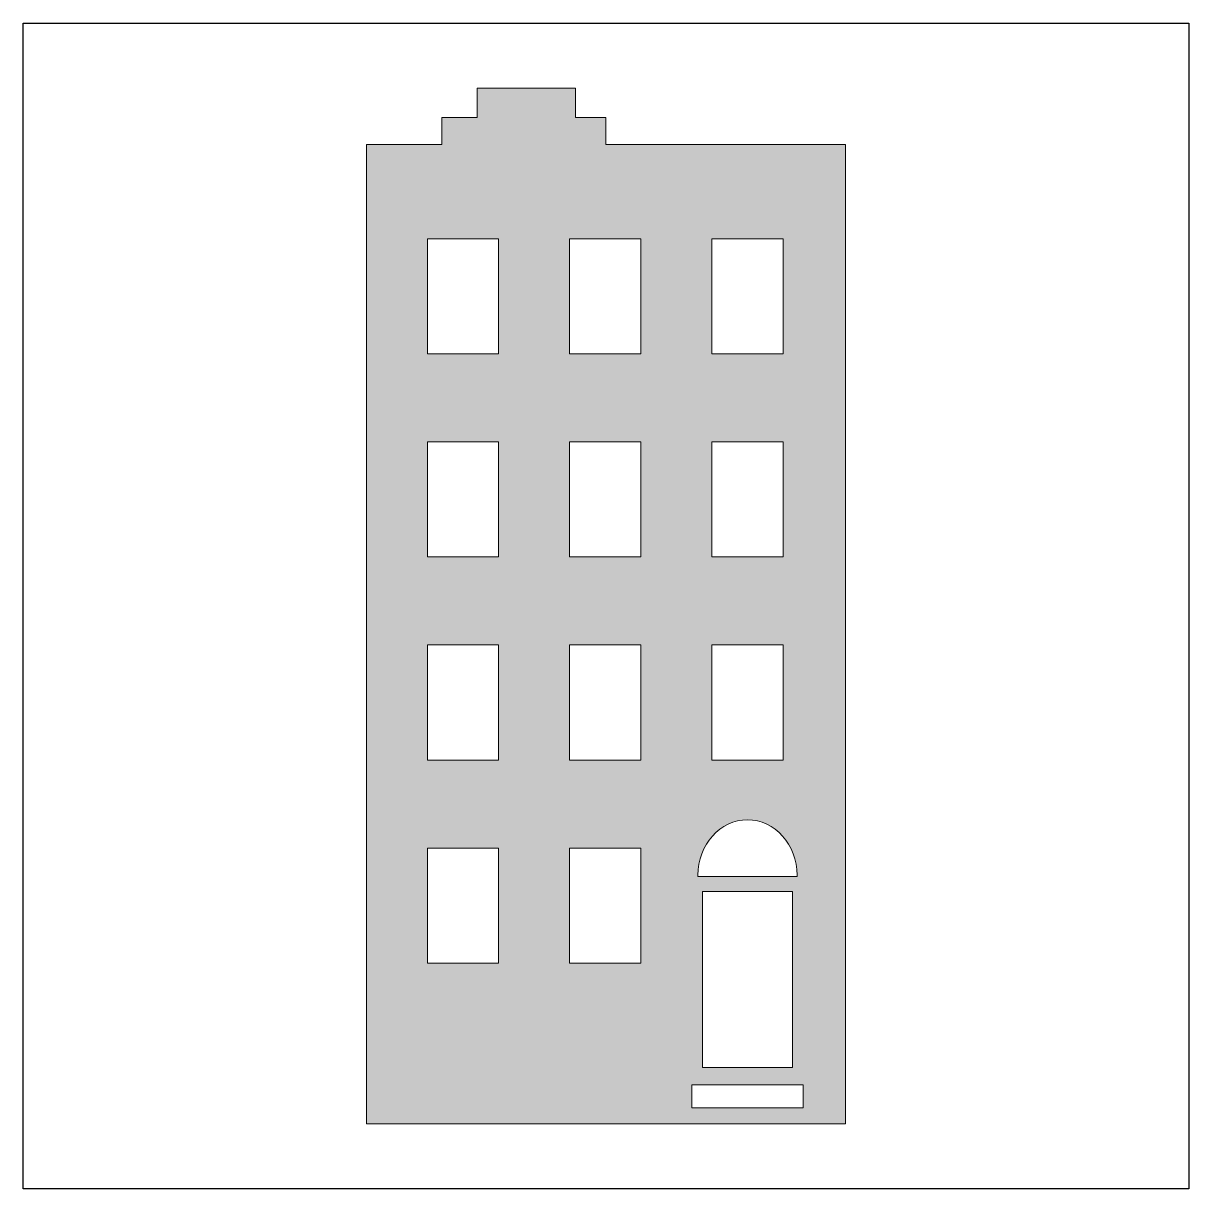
# Model space of a CAD drawing. Header units: inches. Extents: x 0 to 114, y 0 to 114.
import ezdxf

# ---------------------------------------------------------------- set-up
doc = ezdxf.new("R2010")
doc.units = ezdxf.units.IN
doc.header["$MEASUREMENT"] = 0
doc.layers.add('Image Background', color=7, linetype='Continuous')
doc.layers.add('Layer 1', color=7, linetype='Continuous')
picture_1 = doc.add_image_def('image1.png', size_in_pixel=(1350, 1350))

msp = doc.modelspace()

# ---------------------------------------------------------------- hatches: boundary and pattern name
at = {"layer": 'Layer 1', "true_color": 0xf6921e}
h = msp.add_hatch(color=30, dxfattribs=at)
h.dxf.hatch_style = 2
h.paths.add_polyline_path([(57.15, 105.06), (54.17, 105.06), (54.17, 107.95), (44.53, 107.95), (44.53, 105.06), (41.04, 105.06), (41.04, 102.41), (33.65, 102.41), (33.65, 6.35), (80.65, 6.35), (80.65, 102.41), (57.15, 102.41)])
h.paths.add_polyline_path([(46.61, 22.11), (39.63, 22.11), (39.63, 33.4), (46.61, 33.4)])
h.paths.add_polyline_path([(46.61, 42.04), (39.63, 42.04), (39.63, 53.33), (46.61, 53.33)])
h.paths.add_polyline_path([(46.61, 61.96), (39.63, 61.96), (39.63, 73.25), (46.61, 73.25)])
h.paths.add_polyline_path([(46.61, 81.88), (39.63, 81.88), (39.63, 93.17), (46.61, 93.17)])
h.paths.add_polyline_path([(60.56, 22.11), (53.58, 22.11), (53.58, 33.4), (60.56, 33.4)])
h.paths.add_polyline_path([(60.56, 42.04), (53.58, 42.04), (53.58, 53.33), (60.56, 53.33)])
h.paths.add_polyline_path([(60.56, 61.96), (53.58, 61.96), (53.58, 73.25), (60.56, 73.25)])
h.paths.add_polyline_path([(67.54, 93.17), (74.52, 93.17), (74.52, 81.88), (67.54, 81.88)])
h.paths.add_polyline_path([(67.54, 73.25), (74.52, 73.25), (74.52, 61.96), (67.54, 61.96)])
h.paths.add_polyline_path([(67.54, 53.33), (74.52, 53.33), (74.52, 42.04), (67.54, 42.04)])
edge = h.paths.add_edge_path()
edge.add_spline(control_points=[(71.03, 36.18), (73.72, 36.18), (75.89, 33.74), (75.89, 30.74), (75.89, 30.7), (75.89, 30.67), (75.89, 30.63), (75.89, 30.63), (66.17, 30.63), (66.17, 30.63), (66.17, 30.67), (66.17, 30.7), (66.17, 30.74), (66.17, 33.74), (68.34, 36.18), (71.03, 36.18)], knot_values=[0, 0, 0, 0, 1, 1, 1, 2, 2, 2, 3, 3, 3, 4, 4, 4, 5, 5, 5, 5], degree=3, periodic=1)
h.paths.add_polyline_path([(75.43, 29.14), (75.43, 11.88), (66.63, 11.88), (66.63, 29.14)])
h.paths.add_polyline_path([(65.57, 10.2), (76.49, 10.2), (76.49, 7.93), (65.57, 7.93)])
h.paths.add_polyline_path([(60.56, 93.17), (60.56, 81.88), (53.58, 81.88), (53.58, 93.17)])

# ---------------------------------------------------------------- linework, layer by layer
at = {"layer": 'Layer 1', "lineweight": 0}
for points in [[(57.15, 105.06), (54.17, 105.06), (54.17, 107.95), (44.53, 107.95), (44.53, 105.06), (41.04, 105.06), (41.04, 102.41), (33.65, 102.41), (33.65, 6.35), (80.65, 6.35), (80.65, 102.41), (57.15, 102.41), (57.15, 105.06)], [(46.61, 81.88), (39.63, 81.88), (39.63, 93.17), (46.61, 93.17), (46.61, 81.88)], [(60.56, 93.17), (60.56, 81.88), (53.58, 81.88), (53.58, 93.17), (60.56, 93.17)], [(67.54, 93.17), (74.52, 93.17), (74.52, 81.88), (67.54, 81.88), (67.54, 93.17)], [(46.61, 61.96), (39.63, 61.96), (39.63, 73.25), (46.61, 73.25), (46.61, 61.96)], [(60.56, 61.96), (53.58, 61.96), (53.58, 73.25), (60.56, 73.25), (60.56, 61.96)], [(67.54, 73.25), (74.52, 73.25), (74.52, 61.96), (67.54, 61.96), (67.54, 73.25)], [(46.61, 42.04), (39.63, 42.04), (39.63, 53.33), (46.61, 53.33), (46.61, 42.04)], [(60.56, 42.04), (53.58, 42.04), (53.58, 53.33), (60.56, 53.33), (60.56, 42.04)], [(67.54, 53.33), (74.52, 53.33), (74.52, 42.04), (67.54, 42.04), (67.54, 53.33)], [(46.61, 22.11), (39.63, 22.11), (39.63, 33.4), (46.61, 33.4), (46.61, 22.11)], [(60.56, 22.11), (53.58, 22.11), (53.58, 33.4), (60.56, 33.4), (60.56, 22.11)], [(75.43, 29.14), (75.43, 11.88), (66.63, 11.88), (66.63, 29.14), (75.43, 29.14)], [(65.57, 10.2), (76.49, 10.2), (76.49, 7.93), (65.57, 7.93), (65.57, 10.2)]]:
    msp.add_lwpolyline(points, dxfattribs=at)
msp.add_open_spline([(71.03, 36.18), (73.72, 36.18), (75.89, 33.74), (75.89, 30.74), (75.89, 30.7), (75.89, 30.67), (75.89, 30.63), (75.89, 30.63), (66.17, 30.63), (66.17, 30.63), (66.17, 30.67), (66.17, 30.7), (66.17, 30.74), (66.17, 33.74), (68.34, 36.18), (71.03, 36.18)], degree=3, knots=[0, 0, 0, 0, 1, 1, 1, 2, 2, 2, 3, 3, 3, 4, 4, 4, 5, 5, 5, 5], dxfattribs=at)

# ---------------------------------------------------------------- pictures from other files: only their frames are drawn
at = {"layer": 'Image Background'}
image = msp.add_image(picture_1, insert=(0, 0), size_in_units=(114.3, 114.3), dxfattribs=at)

doc.saveas('drawing.dxf')
